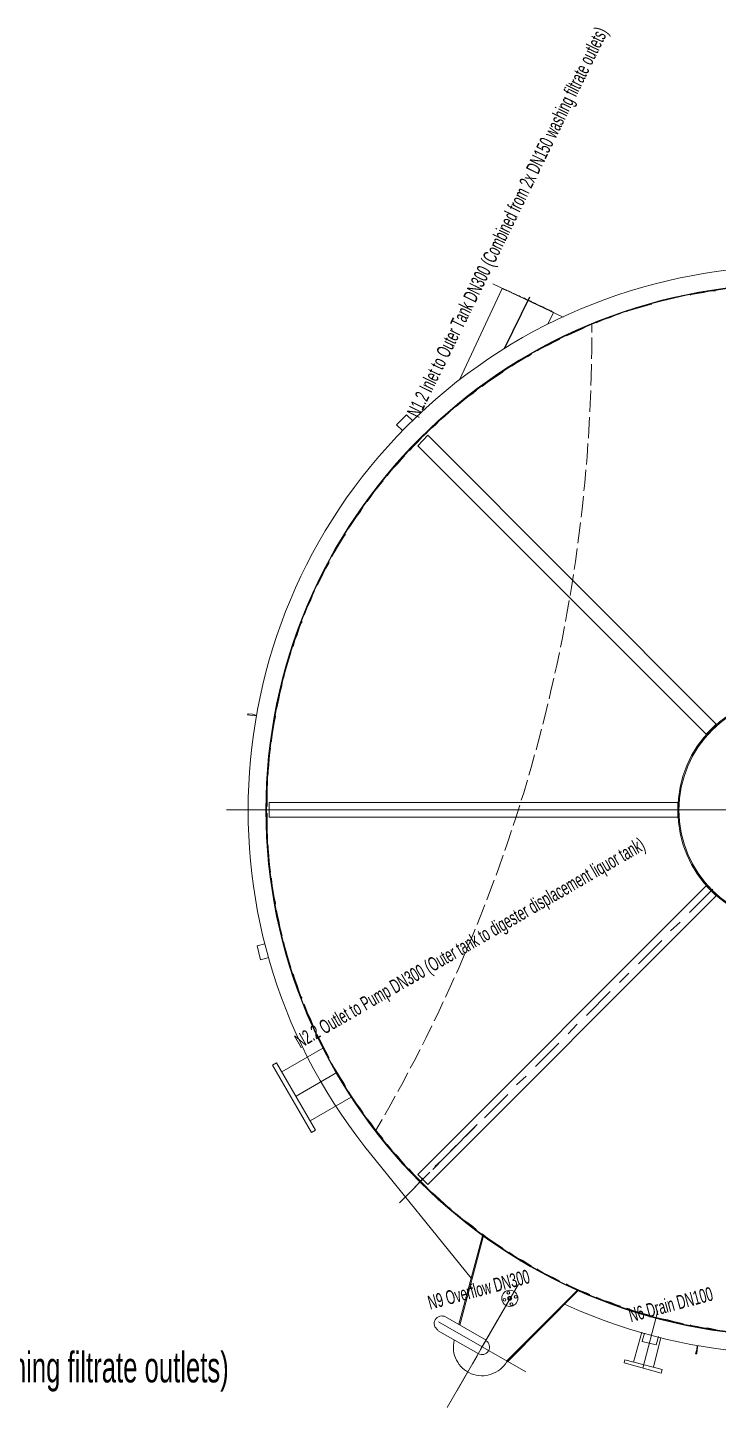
# Model space of a CAD drawing. Header units: millimetres. Extents: x 0 to 62767, y -13570 to 23963.
# Drawn here: x 39510 to 43458, y 15143 to 23030 of the extents above; entities that cross this region are included whole.
import ezdxf

# ---------------------------------------------------------------- set-up
doc = ezdxf.new("R2010")
doc.units = ezdxf.units.MM
doc.linetypes.add('DASH', pattern=[0.35, 0.25, -0.1])
doc.layers.add('PARAMETERS', color=7, linetype='Continuous', lineweight=25)
doc.styles.add('AES_default_ISO_3_5', font='arial.ttf')

msp = doc.modelspace()

# ---------------------------------------------------------------- hatches: boundary and pattern name
h = msp.add_hatch(color=7)
edge = h.paths.add_edge_path()
edge.add_arc((41920.236, 16281.503), 6.353, 180, 540)
h = msp.add_hatch(color=7)
edge = h.paths.add_edge_path()
edge.add_arc((42326.798, 15982.933), 6.353, 180, 540)

# ---------------------------------------------------------------- linework, layer by layer
at = {"color": 1, "linetype": 'Continuous', "lineweight": 0}
msp.add_line((42570.777, 21375.585), (42167.79, 21564.335), dxfattribs=at)
at = {"color": 1}
msp.add_line((42236.12, 21196.485), (42379.603, 21491.151), dxfattribs=at)
at = {"color": 1, "linetype": 'ByBlock', "lineweight": 0}
msp.add_line((41044.276, 16921.506), (41276.398, 17057.785), dxfattribs=at)
at = {"color": 7, "lineweight": 0}
for points in [[(43516.483, 21644.312), (43444.466, 21635.065), (43372.631, 21624.135), (43301.008, 21611.519), (43229.631, 21597.218), (43158.53, 21581.231), (43087.737, 21563.556), (43017.283, 21544.193), (42947.201, 21523.142), (42877.521, 21500.401), (42808.274, 21475.97), (42739.494, 21449.849), (42671.21, 21422.035), (42603.456, 21392.53), (42536.261, 21361.331), (42469.658, 21328.439), (42403.679, 21293.852), (42338.354, 21257.57), (42273.715, 21219.591), (42209.795, 21179.917), (42146.624, 21138.544), (42084.234, 21095.474), (42022.656, 21050.704), (41961.922, 21004.235), (41902.064, 20956.066), (41843.113, 20906.195), (41785.101, 20854.623), (41728.372, 20801.643), (41673.25, 20747.57), (41619.737, 20692.436), (41567.837, 20636.273), (41517.551, 20579.112), (41468.88, 20520.985), (41421.829, 20461.922), (41376.398, 20401.956), (41332.59, 20341.117), (41290.406, 20279.438), (41249.85, 20216.95), (41210.924, 20153.684), (41173.629, 20089.672), (41137.968, 20024.945), (41103.943, 19959.535), (41071.556, 19893.473), (41040.809, 19826.79), (41011.706, 19759.519), (40984.246, 19691.69), (40958.434, 19623.336), (40934.271, 19554.486), (40911.76, 19485.174), (40890.902, 19415.431), (40871.699, 19345.287), (40854.155, 19274.774), (40838.271, 19203.925), (40824.049, 19132.77), (40811.492, 19061.34), (40800.601, 18989.668), (40791.379, 18917.785), (40783.829, 18845.722), (40777.951, 18773.511), (40773.75, 18701.182), (40771.226, 18628.769), (40770.382, 18556.301), (40771.219, 18483.811), (40773.742, 18411.33), (40777.95, 18338.89), (40783.848, 18266.522), (40791.436, 18194.257), (40800.717, 18122.127), (40811.694, 18050.163), (40824.368, 17978.397), (40838.741, 17906.861), (40854.817, 17835.585), (40872.596, 17764.602), (40892.082, 17693.943), (40913.276, 17623.638), (40936.181, 17553.721), (40960.799, 17484.221), (40987.131, 17415.171), (41015.181, 17346.602), (41044.95, 17278.546), (41076.441, 17211.034), (41109.655, 17144.097), (41144.596, 17077.768), (41181.265, 17012.077), (41219.664, 16947.055), (41259.795, 16882.735), (41301.662, 16819.148), (41345.265, 16756.326), (41390.608, 16694.299), (41437.691, 16633.099), (42044.82, 15882.809)], [(43441.674, 21525.544), (43438.497, 21525.544), (43403.558, 21522.367), (43371.796, 21516.014), (43336.858, 21509.662), (43301.917, 21503.31), (43295.564, 21500.135)], [(42898.529, 21395.316), (42869.943, 21385.787), (42838.181, 21373.082), (42803.24, 21360.377), (42771.479, 21347.673), (42758.774, 21341.321)], [(43076.402, 21449.314), (43066.873, 21446.137), (43035.109, 21436.607), (43000.17, 21427.08), (42968.409, 21417.55), (42933.468, 21408.021), (42933.468, 21404.846)], [(42723.833, 21328.614), (42707.954, 21322.262), (42676.19, 21306.38), (42644.426, 21293.675), (42612.665, 21277.793), (42587.253, 21268.266)], [(42422.087, 21182.507), (42428.439, 21185.682), (42457.026, 21201.563), (42488.789, 21217.445), (42520.553, 21233.325), (42552.315, 21249.207)], [(42390.325, 21163.447), (42368.091, 21150.743), (42339.505, 21134.861), (42307.741, 21115.804), (42279.155, 21096.745), (42260.098, 21087.218)], [(42228.334, 21064.983), (42221.982, 21058.631), (42193.396, 21039.572), (42164.809, 21020.515), (42136.223, 21001.458), (42107.636, 20979.224)], [(42075.873, 20956.99), (42053.638, 20937.931), (42025.052, 20918.874), (41996.466, 20896.64), (41971.056, 20874.406), (41958.349, 20864.878)], [(41929.763, 20842.644), (41917.058, 20829.938), (41891.649, 20807.703), (41866.238, 20785.471), (41840.829, 20760.06), (41818.594, 20741.003)], [(41618.489, 20760.06), (41675.662, 20817.233), (41710.601, 20782.294)], [(41653.428, 20725.121), (41618.489, 20760.06)], [(41793.183, 20715.592), (41790.008, 20712.417), (41764.597, 20690.182), (41742.362, 20664.771), (41716.953, 20639.362), (41694.719, 20613.951), (41688.367, 20610.775)], [(41662.955, 20582.189), (41647.076, 20563.13), (41624.842, 20537.721), (41599.43, 20512.309), (41577.196, 20486.9), (41564.492, 20467.843)], [(41542.257, 20439.255), (41535.905, 20432.902), (41513.671, 20404.316), (41491.437, 20378.907), (41472.38, 20350.32), (41450.146, 20321.734)], [(41427.912, 20289.97), (41412.03, 20264.561), (41389.796, 20235.974), (41370.739, 20207.388), (41351.682, 20178.801), (41345.327, 20166.095)], [(41326.271, 20134.333), (41316.741, 20121.626), (41297.684, 20089.865), (41281.802, 20061.279), (41262.745, 20029.515), (41250.041, 20007.281)], [(41234.159, 19975.519), (41230.982, 19969.167), (41215.1, 19940.58), (41199.22, 19908.817), (41183.338, 19877.053), (41167.456, 19845.292), (41164.279, 19842.114)], [(41148.399, 19807.176), (41138.87, 19784.942), (41126.165, 19753.18), (41110.283, 19721.416), (41097.579, 19689.653), (41091.227, 19670.596)], [(41078.52, 19635.657), (41072.167, 19622.952), (41059.463, 19591.189), (41049.933, 19559.425), (41037.229, 19527.663), (41027.699, 19492.725)], [(41014.995, 19457.784), (41005.465, 19426.022), (40995.938, 19394.259), (40986.408, 19362.497), (40976.879, 19327.556), (40973.703, 19314.852)], [(40964.174, 19279.913), (40960.999, 19260.856), (40951.469, 19225.917), (40945.117, 19194.153), (40938.765, 19159.215), (40932.413, 19133.803)], [(40767.244, 19102.042), (40770.421, 19108.394)], [(40818.065, 19095.69), (40792.655, 19098.865), (40767.244, 19102.042)], [(40770.421, 19108.394), (40795.833, 19105.217), (40818.065, 19098.865)], [(40926.058, 19095.69), (40926.058, 19092.512), (40919.706, 19057.574), (40913.353, 19022.635), (40907.001, 18987.696), (40903.826, 18955.932), (40903.826, 18949.58)], [(40897.472, 18911.464), (40894.296, 18886.055), (40891.119, 18851.114), (40887.944, 18816.175), (40884.767, 18781.236), (40884.767, 18762.179)], [(40881.592, 18727.241), (40881.592, 18714.534), (40878.415, 18679.595), (40878.415, 18644.657), (40878.415, 18609.718), (40878.415, 18577.954)], [(40872.062, 18641.482), (40875.24, 18641.482), (40878.415, 18641.482)], [(44051.521, 18558.897), (40646.546, 18558.897)], [(44286.565, 18558.897), (40751.364, 18558.897)], [(40878.415, 18539.84), (40878.415, 18504.899), (40878.415, 18469.961), (40878.415, 18438.199), (40881.592, 18403.26), (40881.592, 18390.554)], [(43880, 18558.897), (43244.744, 18558.897)], [(43320.976, 18558.897), (43394.031, 18558.897)], [(40872.062, 18473.138), (40875.24, 18473.138), (40878.415, 18473.138)], [(40884.767, 18352.44), (40884.767, 18333.381), (40887.944, 18298.442), (40891.119, 18263.503), (40894.296, 18228.564), (40897.472, 18203.153)], [(40903.826, 18168.214), (40903.826, 18161.862), (40907.001, 18126.923), (40913.353, 18091.984), (40919.706, 18057.044), (40926.058, 18025.282), (40926.058, 18018.93)], [(43425.792, 18104.689), (43292.389, 17971.284)], [(40932.413, 17983.991), (40938.765, 17955.405), (40945.117, 17923.641), (40951.469, 17888.702), (40960.999, 17853.763), (40964.174, 17837.882)], [(43238.391, 17917.289), (43184.396, 17866.468)], [(40840.299, 17701.302), (40821.242, 17780.709), (40865.71, 17793.413)], [(40973.703, 17799.766), (40976.879, 17787.061), (40986.408, 17755.297), (40995.938, 17720.359), (41005.465, 17688.597), (41014.995, 17656.833)], [(43133.575, 17812.47), (43000.17, 17679.068)], [(40887.944, 17714.006), (40840.299, 17701.302)], [(41027.699, 17621.895), (41037.229, 17590.131), (41049.933, 17555.192), (41059.463, 17523.429), (41072.167, 17491.667), (41078.52, 17482.138)], [(42946.175, 17625.07), (42892.177, 17571.074)], [(42838.181, 17520.254), (42704.776, 17383.674)], [(41091.227, 17447.199), (41097.579, 17428.142), (41110.283, 17396.378), (41126.165, 17364.614), (41138.87, 17332.853), (41148.399, 17307.442)], [(41164.279, 17275.68), (41167.456, 17269.328), (41183.338, 17237.564), (41199.22, 17205.8), (41215.1, 17177.214), (41230.982, 17145.453), (41234.159, 17142.275)], [(42650.781, 17332.853), (42599.96, 17278.855)], [(42545.962, 17224.86), (42412.56, 17091.455)], [(41250.041, 17107.337), (41262.745, 17085.102), (41281.802, 17053.341), (41297.684, 17024.752), (41316.741, 16996.166), (41326.271, 16980.286)], [(42358.562, 17037.459), (42304.566, 16986.638)], [(41345.327, 16948.523), (41351.682, 16935.818), (41370.739, 16907.231), (41389.796, 16878.645), (41412.03, 16850.059), (41427.912, 16824.647)], [(42253.746, 16932.641), (42120.341, 16799.238)], [(41450.146, 16792.886), (41472.38, 16767.474), (41491.437, 16738.888), (41513.671, 16710.301), (41535.905, 16684.892), (41542.257, 16675.363)], [(41907.531, 16586.426), (42079.05, 16761.122)], [(41907.531, 16586.426), (42079.05, 16761.122)], [(42066.345, 16745.24), (42012.347, 16691.244)], [(41564.492, 16646.776), (41577.196, 16630.894), (41599.43, 16602.308), (41624.842, 16576.899), (41647.076, 16551.487), (41662.955, 16532.43)], [(41958.349, 16640.424), (41824.947, 16503.844)], [(41599.43, 16595.956), (41599.43, 16599.131)], [(41602.608, 16599.131), (41602.608, 16602.308)], [(41634.369, 16313.266), (41809.065, 16487.962)], [(41688.367, 16507.019), (41694.719, 16500.667), (41716.953, 16475.258), (41742.362, 16449.846), (41764.597, 16427.612), (41790.008, 16402.203), (41793.183, 16399.026)], [(41837.651, 16519.724), (41875.767, 16554.665)], [(41770.949, 16453.023), (41720.128, 16399.026)], [(41818.594, 16373.616), (41840.829, 16354.557), (41866.238, 16332.323), (41891.649, 16306.914), (41917.058, 16284.68), (41929.763, 16275.15)], [(41917.058, 16278.327), (41920.236, 16278.327)], [(41958.349, 16249.741), (41971.056, 16240.211), (41996.466, 16217.977), (42025.052, 16198.92), (42053.638, 16176.686), (42075.873, 16157.629)], [(42228.334, 16049.636), (42221.982, 16055.988), (42193.396, 16075.045), (42164.809, 16094.102), (42136.223, 16113.161), (42107.636, 16135.395)], [(42260.098, 16030.577), (42279.155, 16017.872), (42307.741, 15998.815), (42339.505, 15982.933), (42368.091, 15963.874), (42390.325, 15951.17)], [(42329.975, 15986.109), (42326.798, 15986.109)], [(42422.087, 15935.288), (42428.439, 15928.936), (42457.026, 15913.054), (42488.789, 15897.174), (42520.553, 15881.292), (42552.315, 15865.41)], [(42425.264, 15925.761), (42425.264, 15928.936), (42428.439, 15932.113)], [(42314.559, 15847.474), (42220.228, 15684.088)], [(42587.253, 15849.529), (42612.665, 15836.824), (42644.426, 15820.942), (42676.19, 15808.238), (42707.954, 15795.533), (42723.833, 15789.181)], [(42758.774, 15773.299), (42771.479, 15766.946), (42803.24, 15754.24), (42838.181, 15744.712), (42869.943, 15732.008), (42898.529, 15722.478)], [(42244.935, 15726.879), (42269.641, 15769.67)], [(42574.865, 15735.406), (42599.362, 15723.977), (42667.415, 15694.201), (42735.981, 15666.144), (42805.028, 15639.805), (42874.525, 15615.18), (42944.44, 15592.268), (43014.743, 15571.067), (43085.4, 15551.574), (43156.382, 15533.787), (43227.656, 15517.705), (43299.191, 15503.324), (43370.955, 15490.642), (43442.918, 15479.659), (43515.047, 15470.37)], [(43076.402, 15665.305), (43066.873, 15668.48), (43035.109, 15678.01), (43000.17, 15687.539), (42968.409, 15697.067), (42933.468, 15709.774)], [(43111.463, 15696), (43025.274, 15368.531)], [(41897.912, 15660.351), (41889.993, 15663.918), (41881.773, 15665.78), (41873.489, 15665.999), (41865.375, 15664.638), (41857.667, 15661.761), (41850.601, 15657.43), (41844.412, 15651.709), (41839.336, 15644.662), (41835.769, 15636.742), (41833.907, 15628.523), (41833.689, 15620.238), (41835.049, 15612.124), (41837.926, 15604.416), (41842.257, 15597.35), (41847.978, 15591.161), (41855.026, 15586.085)], [(41858.963, 15633.324), (42107.929, 15489.581), (42356.898, 15345.839)], [(41897.803, 15660.173), (42130.39, 15528.483)], [(42098.946, 15474.021), (42222.475, 15687.979)], [(42107.929, 15489.581), (42220.228, 15684.088)], [(43111.341, 15655.776), (43133.575, 15649.423), (43168.514, 15643.071), (43200.276, 15633.542), (43235.216, 15627.189), (43257.451, 15620.837)], [(42085.471, 15450.681), (41852.884, 15582.371)], [(43101.812, 15500.139), (43022.405, 15519.196), (43022.405, 15522.373), (43035.109, 15566.839)], [(43114.516, 15547.782), (43101.812, 15500.139)], [(43295.564, 15614.485), (43301.917, 15611.308), (43336.858, 15604.955), (43371.796, 15598.603), (43403.558, 15595.426), (43438.497, 15589.073), (43441.674, 15589.073)], [(42107.929, 15489.581), (41964.189, 15240.613)], [(42085.367, 15450.501), (42093.286, 15446.935), (42101.506, 15445.074), (42109.791, 15444.856), (42117.905, 15446.218), (42125.613, 15449.096), (42132.678, 15453.427), (42138.867, 15459.148), (42143.942, 15466.197), (42147.508, 15474.116), (42149.369, 15482.336), (42149.587, 15490.621), (42148.226, 15498.735), (42145.348, 15506.442), (42141.017, 15513.508), (42135.295, 15519.696), (42128.247, 15524.772)], [(43333.68, 15449.318), (43327.328, 15449.318), (43333.68, 15474.728), (43336.858, 15496.962)], [(43340.033, 15496.962), (43336.858, 15471.552), (43333.68, 15449.318)], [(42051.78, 15392.328), (42078.732, 15439.01)], [(41908.04, 15143.359), (42029.321, 15353.428)], [(41908.04, 15143.359), (42029.321, 15353.428)]]:
    msp.add_lwpolyline(points, dxfattribs=at)
at = {"color": 1, "linetype": 'Continuous', "lineweight": 0}
for points in [[(42222.789, 21538.556), (41978.31, 21016.586)], [(42515.356, 21401.543), (42482.924, 21334.937)], [(40963.196, 17061.941), (41197.356, 17197.134)], [(41125.196, 16781.349), (41359.302, 16916.51)], [(42111.875, 16125.285), (42108.808, 16124.464), (41974.785, 15618.322)], [(42115.766, 16123.041), (41979.496, 15613.007)], [(42247.976, 15408.727), (42652.604, 15813.095)], [(42247.976, 15408.727), (42252.687, 15403.413), (42656.495, 15810.851), (42653.426, 15810.028)], [(42973.094, 15402.434), (43019.538, 15572.719)], [(43086.069, 15373.516), (43129.446, 15542.979)], [(41948.14, 15527.419), (41945.132, 15512.564), (41943.522, 15497.73), (41943.269, 15482.993), (41944.335, 15468.432), (41946.68, 15454.126), (41950.262, 15440.153), (41955.043, 15426.592), (41960.982, 15413.521), (41968.041, 15401.019), (41976.178, 15389.163), (41985.354, 15378.033), (41995.529, 15367.707), (42006.663, 15358.264), (42018.717, 15349.781), (42031.65, 15342.338), (42045.422, 15336.013), (42059.716, 15330.975), (42074.185, 15327.325), (42088.745, 15325.033), (42103.313, 15324.071), (42117.805, 15324.41), (42132.14, 15326.022), (42146.233, 15328.878), (42160.001, 15332.949), (42173.36, 15338.206), (42186.229, 15344.622), (42198.523, 15352.167), (42210.159, 15360.813), (42221.054, 15370.532), (42231.125, 15381.294), (42240.289, 15393.07), (42248.462, 15405.834)], [(43131.327, 15339.605), (43135.599, 15360.479), (42923.564, 15415.468), (42918.47, 15397.661)], [(43131.327, 15339.605), (42918.47, 15397.661)]]:
    msp.add_lwpolyline(points, dxfattribs=at)
at = {"color": 1, "lineweight": 0}
msp.add_lwpolyline([(42515.356, 21401.543), (42512.193, 21401.266), (42511.916, 21404.431), (42508.751, 21404.154), (42508.474, 21407.317), (42505.311, 21407.04), (42501.869, 21409.929), (42498.704, 21409.652), (42495.264, 21412.538), (42491.822, 21415.426), (42488.659, 21415.149), (42482.054, 21417.761), (42478.612, 21420.647), (42472.007, 21423.258), (42468.565, 21426.145), (42461.96, 21428.756), (42458.521, 21431.642), (42451.915, 21434.254), (42445.311, 21436.863), (42438.703, 21439.475), (42432.098, 21442.086), (42425.494, 21444.695), (42418.889, 21447.307), (42412.007, 21453.081), (42405.402, 21455.691), (42398.797, 21458.302), (42392.192, 21460.914), (42385.308, 21466.688), (42375.54, 21469.021), (42368.935, 21471.632), (42362.33, 21474.241), (42355.446, 21480.016), (42348.841, 21482.627), (42342.236, 21485.239), (42335.631, 21487.848), (42325.861, 21490.183), (42318.979, 21495.957), (42312.374, 21498.567), (42305.769, 21501.178), (42299.164, 21503.787), (42295.722, 21506.676), (42289.118, 21509.287), (42282.513, 21511.896), (42275.907, 21514.508), (42272.466, 21517.394), (42265.861, 21520.006), (42259.256, 21522.615), (42255.816, 21525.503), (42252.651, 21525.226), (42246.046, 21527.838), (42242.604, 21530.724), (42239.441, 21530.447), (42235.999, 21533.335), (42232.836, 21533.059), (42229.394, 21535.945), (42226.231, 21535.668), (42225.954, 21538.833), (42222.789, 21538.556)], dxfattribs=at)
at = {"color": 1, "linetype": 'DASH', "lineweight": 0, "ltscale": 300}
msp.add_lwpolyline([(41498.829, 16724.715), (41574.47, 16856.294), (41647.803, 16988.987), (41718.821, 17122.761), (41787.515, 17257.587), (41853.878, 17393.433), (41917.9, 17530.269), (41979.574, 17668.064), (42038.892, 17806.788), (42095.844, 17946.408), (42150.424, 18086.895), (42202.622, 18228.219), (42252.431, 18370.347), (42299.842, 18513.25), (42344.847, 18656.896), (42387.438, 18801.255), (42427.606, 18946.297), (42465.343, 19091.989), (42500.642, 19238.303), (42533.493, 19385.206), (42563.889, 19532.668), (42591.821, 19680.658), (42617.28, 19829.146), (42640.26, 19978.101), (42660.752, 20127.492), (42678.746, 20277.288), (42694.236, 20427.459), (42707.212, 20577.973), (42717.667, 20728.8), (42725.592, 20879.91), (42730.98, 21031.271), (42733.821, 21182.853), (42734.108, 21334.624)], dxfattribs=at)
at = {"color": 7, "lineweight": 0}
for points in [[(41796.36, 20699.71), (41739.187, 20639.362), (43387.676, 18990.871), (43444.851, 19048.044)], [(40891.119, 18600.188), (40891.119, 18517.606), (43225.687, 18517.606), (43225.687, 18600.188)], [(41739.187, 16475.258), (41796.36, 16418.085), (43444.851, 18066.573), (43387.676, 18123.746)]]:
    msp.add_lwpolyline(points, close=True, dxfattribs=at)
at = {"color": 1, "linetype": 'Continuous', "lineweight": 0}
msp.add_lwpolyline([(41131.59, 16714.273), (40909.09, 17099.654), (40933.339, 17113.654), (41155.839, 16728.273)], close=True, dxfattribs=at)
at = {"color": 7, "lineweight": 0}
for centre, radius in [((43878.413, 18557.31), 3006.35), ((43878.413, 18557.309), 3003.173), ((43878.413, 18557.31), 652.726), ((43878.413, 18557.31), 646.373), ((42265.449, 15766.904), 46.056), ((42257.228, 15797.585), 7.941), ((42265.449, 15766.904), 11.117), ((42265.449, 15766.904), 11.117), ((42265.449, 15766.904), 7.941), ((42299.198, 15775.946), 7.941), ((42234.768, 15758.683), 7.941), ((42274.492, 15733.155), 7.941)]:
    msp.add_circle(centre, radius, dxfattribs=at)

# ---------------------------------------------------------------- texts
at = {"layer": 'PARAMETERS', "color": 1, "style": 'AES_default_ISO_3_5', "width": 0.6}
for s, rotation, p in [('N1.2 Inlet to Outer Tank DN300 (Combined from 2x DN150 washing filtrate outlets)', 63.9328185, (41745.75, 20794.113)), ('N2.2 Outlet to Pump DN300 (Outer tank to digester displacement liquor tank)', 30, (41067.625, 17193.526))]:
    msp.add_text(s, height=80, rotation=rotation, dxfattribs=at).set_placement(p)
at = {"layer": 'PARAMETERS', "color": 6, "style": 'AES_default_ISO_3_5', "width": 0.6}
for s, p in [('N9 Overflow DN300', (41810.44, 15701.52)), ('N6 Drain DN100', (42957.838, 15629.473))]:
    msp.add_text(s, height=80, rotation=15, dxfattribs=at).set_placement(p)
msp.add_text('N1.2 Inlet to Outer Tank DN300 (Combined from 2x DN150 washing filtrate outlets)', height=175, dxfattribs=at).set_placement((35271.211, 15286.162))

doc.saveas('drawing.dxf')
